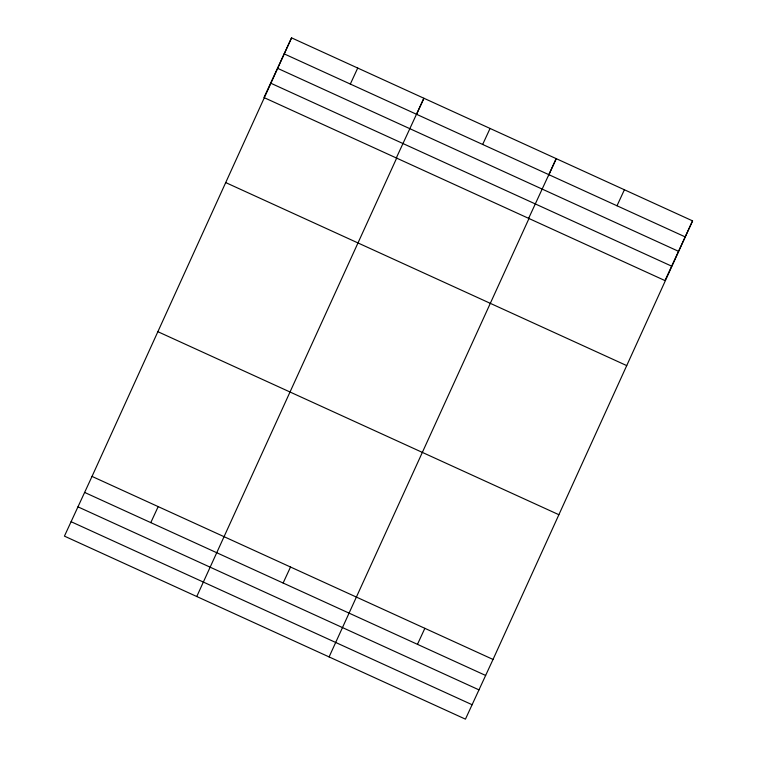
<?xml version="1.0" encoding="UTF-8"?>
<svg xmlns="http://www.w3.org/2000/svg" width="757" height="757" viewBox="0 0 757 757"><rect width="100%" height="100%" fill="white"/><g stroke="black" fill="none" stroke-linecap="round" stroke-linejoin="round"><path stroke-width="1.14" d="M92.023 476.418L291.559 37.85L692.57 220.874L493.034 659.442L465.441 719.15L64.43 536.126L92.023 476.418L493.034 659.442M396.782 157.844L196.763 596.525M416.624 114.212L423.892 98.249L396.299 157.958M529.115 218.234L329.096 656.925M548.484 175.671L556.225 158.648L528.632 218.357M291.559 37.85L263.966 97.558L664.977 280.582L692.57 220.874M350.33 84.055L357.72 68.045M150.785 522.623L158.185 506.613M482.663 144.455L490.063 128.444M283.127 583.022L290.518 567.012M617.002 205.772L624.402 189.761M417.467 644.33L424.866 628.319M284.159 53.861L685.17 236.884M277.497 68.281L678.509 251.305M270.627 83.138L671.648 266.161M225.709 182.579L626.73 365.603M157.863 331.689L558.884 514.713M84.623 492.428L485.634 675.452M77.962 506.849L478.973 689.873M71.092 521.705L472.113 704.729"/></g></svg>
